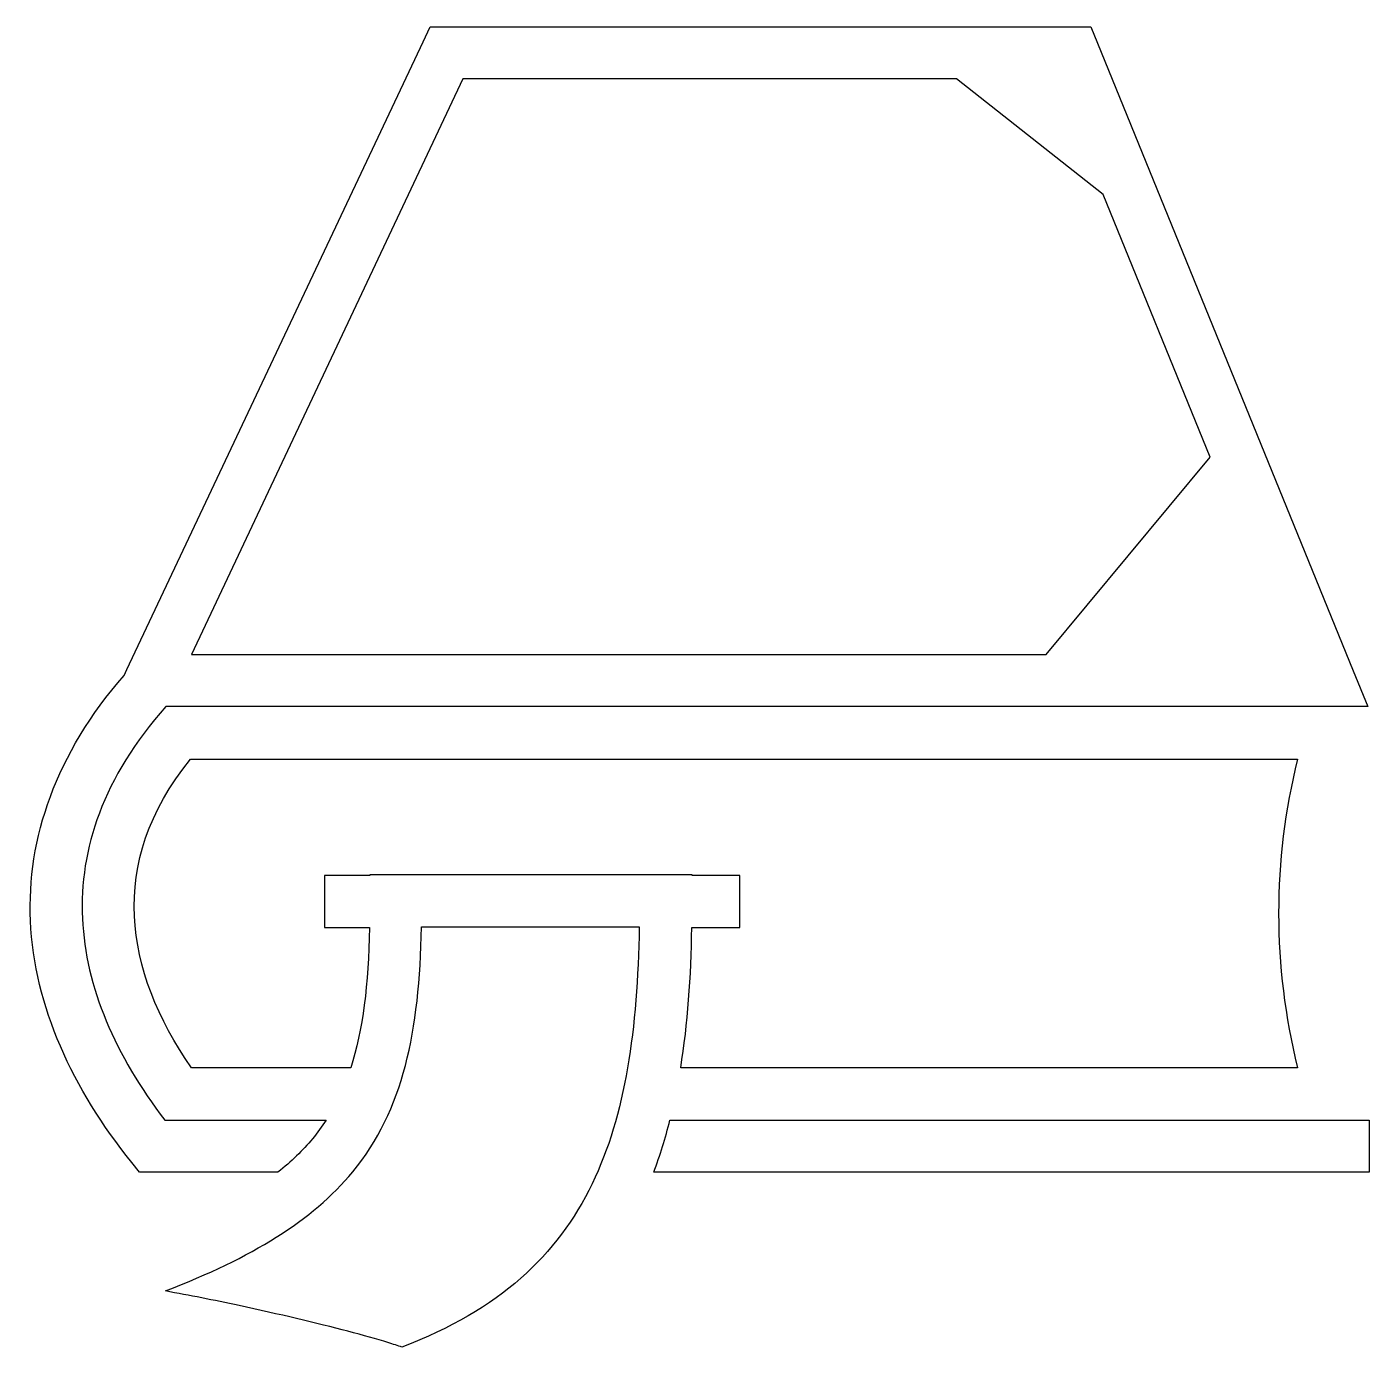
# Model space of a CAD drawing. Header units: centimetres. Extents: x -10.1 to 10.2, y -10 to 10.
import ezdxf

# ---------------------------------------------------------------- set-up
doc = ezdxf.new("R2010")
doc.units = ezdxf.units.CM
doc.header["$MEASUREMENT"] = 0
doc.layers.add('Layer 1', color=7, linetype='Continuous')

msp = doc.modelspace()

# ---------------------------------------------------------------- linework, layer by layer
at = {"layer": 'Layer 1'}
for points, knots in [([(-3.99668, 9.97007), (-3.99668, 9.97007), (-4.1021, 9.74342), (-4.1021, 9.74342), (-4.1021, 9.74342), (-4.1021, 9.74342), (-8.59046, 0.23454), (-8.59046, 0.23454), (-8.59046, 0.23454), (-8.59046, 0.23454), (-8.63263, 0.14628), (-8.63263, 0.14628), (-8.63263, 0.14628), (-9.66545, -1.04319), (-10.10501, -2.32421), (-10.04918, -3.57251), (-10.04918, -3.57251), (-9.99099, -4.87348), (-9.4116, -6.11895), (-8.51528, -7.23311), (-8.51528, -7.23311), (-8.51528, -7.23311), (-8.3967, -7.3807), (-8.3967, -7.3807), (-8.3967, -7.3807), (-8.3967, -7.3807), (-6.30011, -7.3807), (-6.30011, -7.3807), (-6.30011, -7.3807), (-6.09699, -7.21894), (-5.92355, -7.05107), (-5.77702, -6.87342), (-5.77702, -6.87342), (-5.70289, -6.78352), (-5.63449, -6.68965), (-5.57145, -6.59275), (-5.57145, -6.59275), (-5.57145, -6.59275), (-8.01318, -6.59275), (-8.01318, -6.59275), (-8.01318, -6.59275), (-8.76432, -5.615), (-9.21606, -4.5751), (-9.26245, -3.53819), (-9.26245, -3.53819), (-9.3098, -2.47935), (-8.95306, -1.40474), (-8.00007, -0.32815), (-8.00007, -0.32815), (-8.00007, -0.32815), (10.21127, -0.32815), (10.21127, -0.32815), (10.21127, -0.32815), (10.21127, -0.32815), (9.98989, 0.21472), (9.98989, 0.21472), (9.98989, 0.21472), (9.98989, 0.21472), (6.11702, 9.7236), (6.11702, 9.7236), (6.11702, 9.7236), (6.11702, 9.7236), (6.01687, 9.96999), (6.01687, 9.96999), (6.01687, 9.96999), (6.01687, 9.96999), (-3.99668, 9.96998), (-3.99668, 9.96998), (-3.99668, 9.96998), (-3.99668, 9.96998), (-3.99668, 9.97007), (-3.99668, 9.97007)], [0, 0, 0, 0, 0.05263158, 0.05263158, 0.05263158, 0.05263158, 0.10526316, 0.10526316, 0.10526316, 0.10526316, 0.15789474, 0.15789474, 0.15789474, 0.15789474, 0.21052632, 0.21052632, 0.21052632, 0.21052632, 0.26315789, 0.26315789, 0.26315789, 0.26315789, 0.31578947, 0.31578947, 0.31578947, 0.31578947, 0.36842105, 0.36842105, 0.36842105, 0.36842105, 0.42105263, 0.42105263, 0.42105263, 0.42105263, 0.47368421, 0.47368421, 0.47368421, 0.47368421, 0.52631579, 0.52631579, 0.52631579, 0.52631579, 0.57894737, 0.57894737, 0.57894737, 0.57894737, 0.63157895, 0.63157895, 0.63157895, 0.63157895, 0.68421053, 0.68421053, 0.68421053, 0.68421053, 0.73684211, 0.73684211, 0.73684211, 0.73684211, 0.78947368, 0.78947368, 0.78947368, 0.78947368, 0.84210526, 0.84210526, 0.84210526, 0.84210526, 0.89473684, 0.89473684, 0.89473684, 0.89473684, 1, 1, 1, 1]), ([(-3.49728, 9.18208), (-3.49728, 9.18208), (3.98091, 9.18208), (3.98091, 9.18208), (3.98091, 9.18208), (3.98091, 9.18208), (6.20131, 7.42815), (6.20131, 7.42815), (6.20131, 7.42815), (6.20131, 7.42815), (7.82086, 3.45255), (7.82086, 3.45255), (7.82086, 3.45255), (7.82086, 3.45255), (5.33949, 0.46115), (5.33949, 0.46115), (5.33949, 0.46115), (5.33949, 0.46115), (-7.61258, 0.46115), (-7.61258, 0.46115), (-7.61258, 0.46115), (-7.61258, 0.46115), (-3.49733, 9.18208), (-3.49733, 9.18208), (-3.49733, 9.18208), (-3.49733, 9.18208), (-3.49728, 9.18208), (-3.49728, 9.18208)], [0, 0, 0, 0, 0.125, 0.125, 0.125, 0.125, 0.25, 0.25, 0.25, 0.25, 0.375, 0.375, 0.375, 0.375, 0.5, 0.5, 0.5, 0.5, 0.625, 0.625, 0.625, 0.625, 0.75, 0.75, 0.75, 0.75, 1, 1, 1, 1]), ([(-7.62582, -1.12272), (-8.27141, -1.92307), (-8.51029, -2.71574), (-8.47445, -3.5026), (-8.47445, -3.5026), (-8.43903, -4.27841), (-8.12547, -5.06071), (-7.61001, -5.7994), (-7.61001, -5.7994), (-7.61001, -5.7994), (-5.19843, -5.7994), (-5.19843, -5.7994), (-5.19843, -5.7994), (-5.01323, -5.22942), (-4.93092, -4.54081), (-4.91253, -3.67262), (-4.91253, -3.67262), (-4.91253, -3.67262), (-5.59514, -3.67262), (-5.59514, -3.67262), (-5.59514, -3.67262), (-5.59514, -3.67262), (-5.59514, -2.88458), (-5.59514, -2.88458), (-5.59514, -2.88458), (-5.59514, -2.88458), (-4.90726, -2.88458), (-4.90726, -2.88458), (-4.90726, -2.88458), (-4.90726, -2.88458), (-4.90726, -2.87669), (-4.90726, -2.87669), (-4.90726, -2.87669), (-4.90726, -2.87669), (-0.02635, -2.8767), (-0.02635, -2.8767), (-0.02635, -2.8767), (-0.02635, -2.8767), (-0.02635, -2.88454), (-0.02635, -2.88454), (-0.02635, -2.88454), (-0.02635, -2.88454), (0.69708, -2.88454), (0.69708, -2.88454), (0.69708, -2.88454), (0.69708, -2.88454), (0.69708, -3.67258), (0.69708, -3.67258), (0.69708, -3.67258), (0.69708, -3.67258), (-0.03032, -3.67258), (-0.03032, -3.67258), (-0.03032, -3.67258), (-0.04242, -4.42317), (-0.09134, -5.13319), (-0.19899, -5.79941), (-0.19899, -5.79941), (-0.19899, -5.79941), (9.14653, -5.7994), (9.14653, -5.7994), (9.14653, -5.7994), (8.76558, -4.24458), (8.7623, -2.67872), (9.14526, -1.12276), (9.14526, -1.12276), (9.14526, -1.12276), (-7.62587, -1.12276), (-7.62587, -1.12276), (-7.62587, -1.12276), (-7.62587, -1.12276), (-7.62582, -1.12272), (-7.62582, -1.12272)], [0, 0, 0, 0, 0.05263158, 0.05263158, 0.05263158, 0.05263158, 0.10526316, 0.10526316, 0.10526316, 0.10526316, 0.15789474, 0.15789474, 0.15789474, 0.15789474, 0.21052632, 0.21052632, 0.21052632, 0.21052632, 0.26315789, 0.26315789, 0.26315789, 0.26315789, 0.31578947, 0.31578947, 0.31578947, 0.31578947, 0.36842105, 0.36842105, 0.36842105, 0.36842105, 0.42105263, 0.42105263, 0.42105263, 0.42105263, 0.47368421, 0.47368421, 0.47368421, 0.47368421, 0.52631579, 0.52631579, 0.52631579, 0.52631579, 0.57894737, 0.57894737, 0.57894737, 0.57894737, 0.63157895, 0.63157895, 0.63157895, 0.63157895, 0.68421053, 0.68421053, 0.68421053, 0.68421053, 0.73684211, 0.73684211, 0.73684211, 0.73684211, 0.78947368, 0.78947368, 0.78947368, 0.78947368, 0.84210526, 0.84210526, 0.84210526, 0.84210526, 0.89473684, 0.89473684, 0.89473684, 0.89473684, 1, 1, 1, 1]), ([(-4.12588, -3.66461), (-4.15835, -5.25426), (-4.39829, -6.44053), (-5.16827, -7.37413), (-5.16827, -7.37413), (-5.78371, -8.1205), (-6.69433, -8.67067), (-8.00533, -9.17947), (-8.00533, -9.17947), (-7.63889, -9.24938), (-7.27945, -9.31546), (-6.88661, -9.40085), (-6.88661, -9.40085), (-6.29423, -9.52955), (-5.70962, -9.66811), (-5.24067, -9.7909), (-5.24067, -9.7909), (-5.00622, -9.85225), (-4.80044, -9.91007), (-4.63455, -9.96219), (-4.63455, -9.96219), (-4.55274, -9.98791), (-4.48557, -10.00748), (-4.42245, -10.03071), (-4.42245, -10.03071), (-2.93624, -9.46296), (-2.07032, -8.64351), (-1.54048, -7.55461), (-1.54048, -7.55461), (-1.03683, -6.51939), (-0.85369, -5.20531), (-0.82632, -3.66461), (-0.82632, -3.66461), (-0.82632, -3.66461), (-4.12597, -3.66461), (-4.12597, -3.66461), (-4.12597, -3.66461), (-4.12597, -3.66461), (-4.12588, -3.66461), (-4.12588, -3.66461)], [0, 0, 0, 0, 0.09090909, 0.09090909, 0.09090909, 0.09090909, 0.18181818, 0.18181818, 0.18181818, 0.18181818, 0.27272727, 0.27272727, 0.27272727, 0.27272727, 0.36363636, 0.36363636, 0.36363636, 0.36363636, 0.45454545, 0.45454545, 0.45454545, 0.45454545, 0.54545455, 0.54545455, 0.54545455, 0.54545455, 0.63636364, 0.63636364, 0.63636364, 0.63636364, 0.72727273, 0.72727273, 0.72727273, 0.72727273, 0.81818182, 0.81818182, 0.81818182, 0.81818182, 1, 1, 1, 1]), ([(-0.36239, -6.59275), (-0.43121, -6.86368), (-0.51133, -7.12693), (-0.60747, -7.3807), (-0.60747, -7.3807), (-0.60747, -7.3807), (10.23096, -7.3807), (10.23096, -7.3807), (10.23096, -7.3807), (10.23096, -7.3807), (10.23096, -6.59275), (10.23096, -6.59275), (10.23096, -6.59275), (10.23096, -6.59275), (-0.36235, -6.59275), (-0.36235, -6.59275), (-0.36235, -6.59275), (-0.36235, -6.59275), (-0.36239, -6.59275), (-0.36239, -6.59275)], [0, 0, 0, 0, 0.16666667, 0.16666667, 0.16666667, 0.16666667, 0.33333333, 0.33333333, 0.33333333, 0.33333333, 0.5, 0.5, 0.5, 0.5, 0.66666667, 0.66666667, 0.66666667, 0.66666667, 1, 1, 1, 1])]:
    msp.add_open_spline(points, degree=3, knots=knots, dxfattribs=at)

doc.saveas('drawing.dxf')
